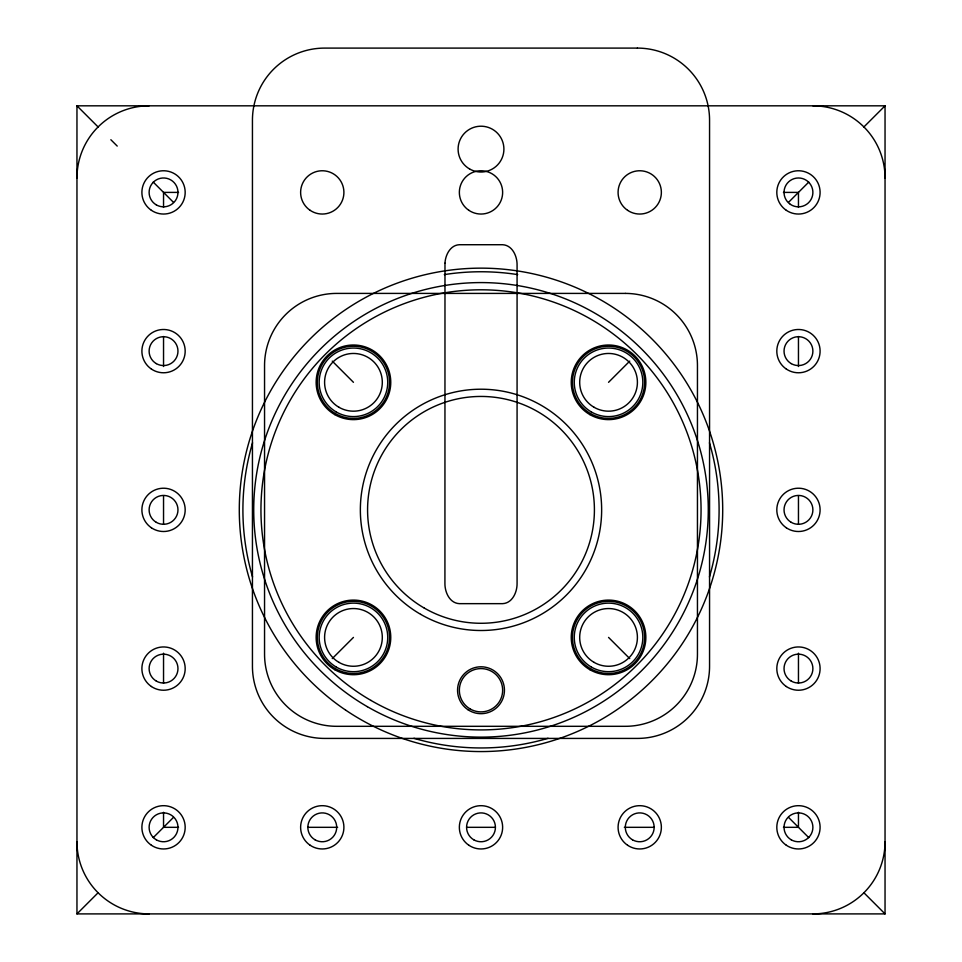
<?xml version="1.0" encoding="UTF-8"?>
<svg xmlns="http://www.w3.org/2000/svg" width="962" height="962" viewBox="0 0 962 962"><rect width="100%" height="100%" fill="white"/><g stroke="black" fill="none" stroke-linecap="round" stroke-linejoin="round"><path stroke-width="1.44" d="M76.96 913.9L76.96 105.82L885.04 105.82L885.04 913.9L76.96 913.9L98.148 892.712M153.235 837.625L173.364 817.496M332.263 658.597L353.451 637.409M608.549 382.311L629.737 361.123M788.636 202.224L808.765 182.095M863.852 127.008L885.04 105.82M178.547 192.4L163.54 192.4L163.54 207.407M783.453 192.4L798.46 192.4L798.46 207.407M178.547 827.32L163.54 827.32L163.54 812.313M307.636 827.32L337.65 827.32M466.738 827.32L495.262 827.32M624.35 827.32L654.364 827.32M783.453 827.32L798.46 827.32L798.46 812.313M76.96 105.82L98.148 127.008M110.858 139.718L117.22 146.08M153.235 182.095L173.364 202.224M332.263 361.123L353.451 382.311M608.549 637.409L629.737 658.597M788.636 817.496L808.765 837.625M863.852 892.712L885.04 913.9M798.46 336.496L798.46 366.51M798.46 495.598L798.46 524.122M798.46 653.21L798.46 683.224M163.54 336.496L163.54 366.51M163.54 495.598L163.54 524.122M163.54 653.21L163.54 683.224M149.11 913.9A72.15 72.15 0 0 1 76.96 841.75M885.04 841.75A72.15 72.15 0 0 1 812.89 913.9M812.89 105.82A72.15 72.15 0 0 1 885.04 177.97M76.96 177.97A72.15 72.15 0 0 1 149.11 105.82M709.451 442.785A238.095 238.095 0 0 1 709.451 576.935M548.075 738.311A238.095 238.095 0 0 1 413.925 738.311M252.549 576.935A238.095 238.095 0 0 1 252.549 442.785M444.312 274.603A238.095 238.095 0 0 1 517.688 274.603M444.985 263.203L444.925 583.357C444.769 591.991 449.531 603.162 459.355 603.655L502.645 603.655C512.469 603.162 517.231 591.991 517.075 583.357L517.075 265.031C517.231 256.397 512.469 245.226 502.645 244.721L459.355 244.721C450.228 245.094 445.37 255.11 444.985 263.203M637.409 48.1L324.591 48.1A72.15 72.15 0 0 0 252.441 120.25L252.441 666.269A72.15 72.15 0 0 0 324.591 738.419L637.409 738.419A72.15 72.15 0 0 0 709.559 666.269L709.559 120.25A72.15 72.15 0 0 0 637.409 48.1M625.3 293.41L336.7 293.41A72.15 72.15 0 0 0 264.55 365.56L264.55 654.16A72.15 72.15 0 0 0 336.7 726.31L625.3 726.31A72.15 72.15 0 0 0 697.45 654.16L697.45 365.56A72.15 72.15 0 0 0 625.3 293.41M469.552 168.951A22.908 22.908 0 0 0 503.908 149.11A22.908 22.908 0 0 0 469.552 129.269A22.908 22.908 0 0 0 469.552 168.951M594.119 662.397A28.86 28.86 0 0 0 637.409 637.409A28.86 28.86 0 0 0 594.119 612.409A28.86 28.86 0 0 0 594.119 662.397M339.021 662.397A28.86 28.86 0 0 0 382.311 637.409A28.86 28.86 0 0 0 339.021 612.409A28.86 28.86 0 0 0 339.021 662.397M594.119 407.311A28.86 28.86 0 0 0 637.409 382.311A28.86 28.86 0 0 0 594.119 357.323A28.86 28.86 0 0 0 594.119 407.311M339.021 407.311A28.86 28.86 0 0 0 382.311 382.311A28.86 28.86 0 0 0 339.021 357.323A28.86 28.86 0 0 0 339.021 407.311M590.512 668.65A36.075 36.075 0 0 0 644.624 637.409A36.075 36.075 0 0 0 590.512 606.156A36.075 36.075 0 0 0 590.512 668.65M335.413 668.65A36.075 36.075 0 0 0 389.526 637.409A36.075 36.075 0 0 0 335.413 606.156A36.075 36.075 0 0 0 335.413 668.65M590.512 413.564A36.075 36.075 0 0 0 644.624 382.311A36.075 36.075 0 0 0 590.512 351.07A36.075 36.075 0 0 0 590.512 413.564M335.413 413.564A36.075 36.075 0 0 0 389.526 382.311A36.075 36.075 0 0 0 335.413 351.07A36.075 36.075 0 0 0 335.413 413.564M345.526 710.028A241.702 241.702 0 0 0 722.089 527.104A241.702 241.702 0 0 0 375.384 292.448A241.702 241.702 0 0 0 345.526 710.028M790.367 204.353A14.43 14.43 0 0 0 812.854 193.434A14.43 14.43 0 0 0 792.159 179.425A14.43 14.43 0 0 0 790.367 204.353M156.325 839.814A14.43 14.43 0 0 0 177.97 827.32A14.43 14.43 0 0 0 156.325 814.826A14.43 14.43 0 0 0 156.325 839.814M791.245 839.814A14.43 14.43 0 0 0 812.89 827.32A14.43 14.43 0 0 0 791.245 814.826A14.43 14.43 0 0 0 791.245 839.814M473.785 839.814A14.43 14.43 0 0 0 495.43 827.32A14.43 14.43 0 0 0 473.785 814.826A14.43 14.43 0 0 0 473.785 839.814M632.515 839.814A14.43 14.43 0 0 0 654.16 827.32A14.43 14.43 0 0 0 632.515 814.826A14.43 14.43 0 0 0 632.515 839.814M315.055 839.814A14.43 14.43 0 0 0 336.7 827.32A14.43 14.43 0 0 0 315.055 814.826A14.43 14.43 0 0 0 315.055 839.814M156.325 204.894A14.43 14.43 0 0 0 177.97 192.4A14.43 14.43 0 0 0 156.325 179.906A14.43 14.43 0 0 0 156.325 204.894M791.245 522.354A14.43 14.43 0 0 0 812.89 509.86A14.43 14.43 0 0 0 791.245 497.366A14.43 14.43 0 0 0 791.245 522.354M791.245 363.624A14.43 14.43 0 0 0 812.89 351.13A14.43 14.43 0 0 0 791.245 338.636A14.43 14.43 0 0 0 791.245 363.624M791.245 681.084A14.43 14.43 0 0 0 812.89 668.59A14.43 14.43 0 0 0 791.245 656.096A14.43 14.43 0 0 0 791.245 681.084M156.325 681.084A14.43 14.43 0 0 0 177.97 668.59A14.43 14.43 0 0 0 156.325 656.096A14.43 14.43 0 0 0 156.325 681.084M156.325 363.624A14.43 14.43 0 0 0 177.97 351.13A14.43 14.43 0 0 0 156.325 338.636A14.43 14.43 0 0 0 156.325 363.624M156.325 522.354A14.43 14.43 0 0 0 177.97 509.86A14.43 14.43 0 0 0 156.325 497.366A14.43 14.43 0 0 0 156.325 522.354M151.407 845.249A21.645 21.645 0 0 0 185.125 828.859A21.645 21.645 0 0 0 154.076 807.852A21.645 21.645 0 0 0 151.407 845.249M786.327 845.249A21.645 21.645 0 0 0 820.045 828.859A21.645 21.645 0 0 0 788.996 807.852A21.645 21.645 0 0 0 786.327 845.249M468.867 845.249A21.645 21.645 0 0 0 502.585 828.859A21.645 21.645 0 0 0 471.536 807.852A21.645 21.645 0 0 0 468.867 845.249M627.597 845.249A21.645 21.645 0 0 0 661.315 828.859A21.645 21.645 0 0 0 630.266 807.852A21.645 21.645 0 0 0 627.597 845.249M310.137 845.249A21.645 21.645 0 0 0 343.855 828.859A21.645 21.645 0 0 0 312.806 807.852A21.645 21.645 0 0 0 310.137 845.249M310.137 210.329A21.645 21.645 0 0 0 343.855 193.939A21.645 21.645 0 0 0 312.806 172.932A21.645 21.645 0 0 0 310.137 210.329M627.597 210.329A21.645 21.645 0 0 0 661.315 193.939A21.645 21.645 0 0 0 630.266 172.932A21.645 21.645 0 0 0 627.597 210.329M468.867 210.329A21.645 21.645 0 0 0 502.585 193.939A21.645 21.645 0 0 0 471.536 172.932A21.645 21.645 0 0 0 468.867 210.329M786.327 210.329A21.645 21.645 0 0 0 820.045 193.939A21.645 21.645 0 0 0 788.996 172.932A21.645 21.645 0 0 0 786.327 210.329M151.407 210.329A21.645 21.645 0 0 0 185.125 193.939A21.645 21.645 0 0 0 154.076 172.932A21.645 21.645 0 0 0 151.407 210.329M786.327 527.789A21.645 21.645 0 0 0 820.045 511.399A21.645 21.645 0 0 0 788.996 490.392A21.645 21.645 0 0 0 786.327 527.789M786.327 369.059A21.645 21.645 0 0 0 820.045 352.669A21.645 21.645 0 0 0 788.996 331.662A21.645 21.645 0 0 0 786.327 369.059M786.327 686.519A21.645 21.645 0 0 0 820.045 670.129A21.645 21.645 0 0 0 788.996 649.122A21.645 21.645 0 0 0 786.327 686.519M151.407 686.519A21.645 21.645 0 0 0 185.125 670.129A21.645 21.645 0 0 0 154.076 649.122A21.645 21.645 0 0 0 151.407 686.519M151.407 369.059A21.645 21.645 0 0 0 185.125 352.669A21.645 21.645 0 0 0 154.076 331.662A21.645 21.645 0 0 0 151.407 369.059M151.407 527.789A21.645 21.645 0 0 0 185.125 511.399A21.645 21.645 0 0 0 154.076 490.392A21.645 21.645 0 0 0 151.407 527.789M591.414 412.001A34.271 34.271 0 0 0 642.82 382.311A34.271 34.271 0 0 0 591.414 352.633A34.271 34.271 0 0 0 591.414 412.001M334.8 414.622A37.302 37.302 0 0 0 390.764 382.311A37.302 37.302 0 0 0 334.8 350.012A37.302 37.302 0 0 0 334.8 414.622M589.898 414.622A37.302 37.302 0 0 0 645.851 382.311A37.302 37.302 0 0 0 589.898 350.012A37.302 37.302 0 0 0 589.898 414.622M589.898 669.708A37.302 37.302 0 0 0 645.851 637.409A37.302 37.302 0 0 0 589.898 605.098A37.302 37.302 0 0 0 589.898 669.708M420.683 614.345A120.647 120.647 0 0 0 601.647 509.86A120.647 120.647 0 0 0 420.683 405.375A120.647 120.647 0 0 0 420.683 614.345M470.177 708.982A21.645 21.645 0 0 0 502.645 690.235A21.645 21.645 0 0 0 470.177 671.488A21.645 21.645 0 0 0 470.177 708.982M467.857 709.655A23.449 23.449 0 0 0 504.389 691.906A23.449 23.449 0 0 0 470.755 669.143A23.449 23.449 0 0 0 467.857 709.655M370.971 700.432A220.057 220.057 0 0 0 701.057 509.86A220.057 220.057 0 0 0 370.971 319.288A220.057 220.057 0 0 0 370.971 700.432M334.8 669.708A37.302 37.302 0 0 0 390.764 637.409A37.302 37.302 0 0 0 334.8 605.098A37.302 37.302 0 0 0 334.8 669.708M367.364 706.685A227.272 227.272 0 0 0 708.272 509.86A227.272 227.272 0 0 0 367.364 313.035A227.272 227.272 0 0 0 367.364 706.685M336.315 667.087A34.271 34.271 0 0 0 387.722 637.409A34.271 34.271 0 0 0 336.315 607.719A34.271 34.271 0 0 0 336.315 667.087M591.414 667.087A34.271 34.271 0 0 0 642.82 637.409A34.271 34.271 0 0 0 591.414 607.719A34.271 34.271 0 0 0 591.414 667.087M336.315 412.001A34.271 34.271 0 0 0 387.722 382.311A34.271 34.271 0 0 0 336.315 352.633A34.271 34.271 0 0 0 336.315 412.001M424.29 608.08A113.408 113.408 0 0 0 594.408 509.86A113.408 113.408 0 0 0 424.29 411.64A113.408 113.408 0 0 0 424.29 608.08"/></g></svg>
